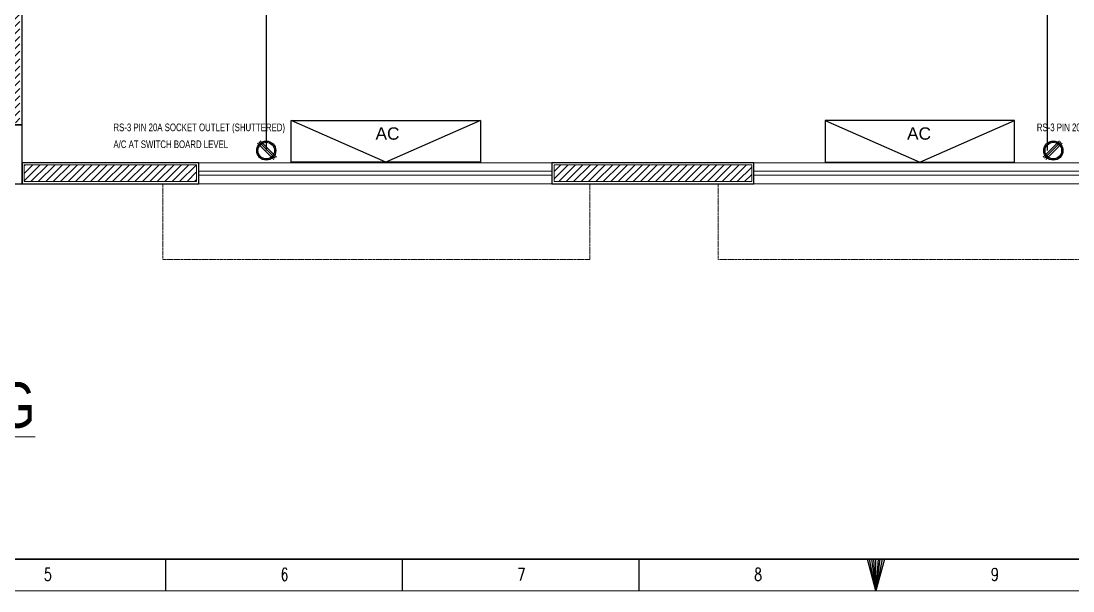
# Model space of a CAD drawing. Header units: inches. Extents: x 255 to 1155, y -3 to 634.
# Drawn here: x 501.6 to 751.8, y -3.2 to 132.3 of the extents above; entities that cross this region are included whole.
import ezdxf

# ---------------------------------------------------------------- set-up
doc = ezdxf.new("R2010")
doc.units = ezdxf.units.IN
doc.header["$MEASUREMENT"] = 0
doc.linetypes.add('DASH', pattern=[0.35, 0.25, -0.1])
for name, color, linetype in [('Cables', 7, 'Continuous'), ('COLLUM', 1, 'Continuous'), ('HVAC', 44, 'Continuous'), ('Sockets', 7, 'Continuous'), ('wall 05', 252, 'Continuous')]:
    doc.layers.add(name, color=color, linetype=linetype)
for name, color, linetype, lineweight in [('Glass', 5, 'Continuous', 9), ('HACTH', 8, 'Continuous', 9), ('Plaster Line', 252, 'Continuous', 15), ('Sunshed', 5, 'Continuous', 15), ('Text', 252, 'Continuous', 15), ('WINDOW', 140, 'Continuous', 9)]:
    doc.layers.add(name, color=color, linetype=linetype, lineweight=lineweight)
doc.styles.get("Standard").update_dxf_attribs({"font": 'arial.ttf'})
doc.styles.add('Swiss721', font='swisscl.ttf')
doc.styles.add('TEG BORDER', font='txt_qlt.shx', dxfattribs={"width": 0.7, "bigfont": 'hztxt.shx'})
pattern_1 = [(45, (-410151.2946, -241873.7291), (-0.8838834765, 0.8838834765), [])]

# ---------------------------------------------------------------- blocks, each defined once
blk = doc.blocks.new('252 BORDER A2')
at = {"linetype": 'Continuous'}
blk.add_line((5, 5), (489, 5), dxfattribs=at)
for p, q in [((185.63, 0), (185.63, 5)), ((222.75, 0), (222.75, 5)), ((259.88, 0), (259.88, 5)), ((297, 0), (297, 5))]:
    blk.add_line(p, q)
at = {"color": 5, "lineweight": 15}
blk.add_lwpolyline([(0, 420), (594, 420), (594, 0), (0, 0)], close=True, dxfattribs=at)
blk.add_lwpolyline([(5, 415), (589, 415), (589, 5), (5, 5)], close=True)
blk.add_lwpolyline([(297, 0), (295.66, 5), (298.34, 5), (297, 0), (296, 5), (296.33, 5), (297, 0), (296.67, 5), (297.33, 5), (297, 0), (297.67, 5), (298, 5), (297, 0)])
at = {"char_height": 2, "width": 2, "attachment_point": 7, "style": 'TEG BORDER'}
for s, insert in [('5', (166.55, 1.59)), ('6', (203.67, 1.59)), ('7', (240.8, 1.59)), ('8', (277.92, 1.59)), ('9', (315.05, 1.59))]:
    blk.add_mtext(s, dxfattribs=dict(at, insert=insert))
blk = doc.blocks.new('tr')
at = {"layer": 'Plaster Line'}
for p, q in [((143968.45, 171283.63), (143927.45, 171283.63)), ((143927.45, 171283.63), (143927.45, 171279.63)), ((143968.45, 171279.63), (143968.45, 171283.63)), ((144100.45, 171283.63), (144053.45, 171283.63)), ((144053.45, 171283.63), (144053.45, 171279.63)), ((144100.45, 171279.63), (144100.45, 171283.63)), ((143927.45, 171279.63), (143968.45, 171279.63)), ((144053.45, 171279.63), (144100.45, 171279.63))]:
    blk.add_line(p, q, dxfattribs=at)
blk = doc.blocks.new('qm')
at = {"layer": 'wall 05'}
for p, q in [((143968.95, 171284.13), (143926.95, 171284.13)), ((143926.95, 171284.13), (143926.95, 171279.13)), ((143968.95, 171279.13), (143968.95, 171284.13)), ((144100.95, 171284.13), (144052.95, 171284.13)), ((144052.95, 171284.13), (144052.95, 171279.13)), ((144100.95, 171279.13), (144100.95, 171284.13)), ((143926.95, 171279.13), (143968.95, 171279.13)), ((144052.95, 171279.13), (144100.95, 171279.13))]:
    blk.add_line(p, q, dxfattribs=at)

msp = doc.modelspace()

# ---------------------------------------------------------------- hatches: boundary and pattern name
at = {"layer": 'HACTH'}
h = msp.add_hatch(dxfattribs=at)
h.set_pattern_fill('ANSI31', color=256, scale=10, style=0)
h.set_pattern_definition(pattern_1)
h.paths.add_polyline_path([(628.39, 98.15), (628.39, 94.15), (675.39, 94.15), (675.39, 98.15)])
h.paths.add_polyline_path([(801.39, 94.15), (801.39, 98.15), (760.39, 98.15), (760.39, 94.15)])
h.paths.add_polyline_path([(816.39, 98.15), (816.39, 94.15), (838.43, 94.15), (838.43, 98.15)])
h.paths.add_polyline_path([(935.39, 94.15), (935.39, 98.15), (911.43, 98.15), (911.43, 94.15)])
h.paths.add_polyline_path([(943.39, 106.15), (947.39, 106.15), (947.39, 134.15), (943.39, 134.15)])
h.paths.add_polyline_path([(947.39, 218.15), (943.39, 218.15), (943.39, 207.15), (947.39, 207.15)])
h.paths.add_polyline_path([(943.39, 231.15), (947.39, 231.15), (947.39, 321.15), (943.39, 321.15)])
h.paths.add_polyline_path([(802.39, 183.15), (806.39, 183.15), (806.39, 284.15), (870.39, 284.15), (870.39, 288.15), (806.39, 288.15), (806.39, 333.15), (802.39, 333.15)])
h = msp.add_hatch(dxfattribs=at)
h.set_pattern_fill('ANSI31', color=256, scale=10, style=0)
h.set_pattern_definition(pattern_1)
h.paths.add_polyline_path([(312.39, 221.65), (316.39, 221.65), (316.39, 294.65), (312.39, 294.65)])
h.paths.add_polyline_path([(312.39, 106.15), (316.39, 106.15), (316.39, 148.65), (312.39, 148.65)])
h.paths.add_polyline_path([(324.39, 98.15), (324.39, 94.15), (370.39, 94.15), (370.39, 98.15)])
h.paths.add_polyline_path([(443.39, 98.15), (443.39, 94.15), (487.39, 94.15), (487.39, 98.15)])
h.paths.add_polyline_path([(502.39, 98.15), (502.39, 94.15), (543.39, 94.15), (543.39, 98.15)])
h.paths.add_polyline_path([(497.39, 108.15), (501.39, 108.15), (501.39, 166.65), (497.39, 166.65)])
h.paths.add_polyline_path([(497.39, 239.65), (501.39, 239.65), (501.39, 288.15), (497.39, 288.15)])

# ---------------------------------------------------------------- linework, layer by layer
at = {"layer": 'Cables', "color": 4}
for p, q in [((559.95, 159.55), (559.95, 101.52)), ((745.67, 159.96), (745.67, 101.52))]:
    msp.add_line(p, q, dxfattribs=at)
at = {"layer": 'COLLUM'}
msp.add_lwpolyline([(487.89, 93.65), (501.89, 93.65), (501.89, 107.65), (487.89, 107.65)], close=True, dxfattribs=at)
at = {"layer": 'Glass', "ltscale": 10}
for points in [[(543.89, 96.65), (627.89, 96.65)], [(543.89, 95.65), (627.89, 95.65)], [(675.89, 96.65), (759.89, 96.65)], [(675.89, 95.65), (759.89, 95.65)]]:
    msp.add_lwpolyline(points, dxfattribs=at)
at = {"layer": 'HVAC'}
for p, q in [((588.39, 98.78), (565.88, 108.71)), ((610.9, 108.71), (588.39, 98.78)), ((692.88, 108.71), (715.39, 98.78)), ((715.39, 98.78), (737.9, 108.71))]:
    msp.add_line(p, q, dxfattribs=at)
for points in [[(565.88, 108.71), (610.9, 108.71), (610.9, 98.78), (565.88, 98.78)], [(737.9, 108.71), (692.88, 108.71), (692.88, 98.78), (737.9, 98.78)]]:
    msp.add_lwpolyline(points, close=True, dxfattribs=at)
at = {"layer": 'Sockets', "color": 3}
for p, q in [((557.88, 103.32), (561.76, 99.44)), ((558.2, 103.6), (562.07, 99.72)), ((558.51, 103.88), (562.39, 100)), ((748.54, 103.88), (744.67, 100)), ((748.86, 103.6), (744.98, 99.72)), ((749.17, 103.32), (745.29, 99.44))]:
    msp.add_line(p, q, dxfattribs=at)
for centre, radius in [((559.95, 101.52), 2.27), ((559.95, 101.52), 1.98), ((747.1, 101.52), 2.27), ((747.1, 101.52), 1.98)]:
    msp.add_circle(centre, radius, dxfattribs=at)
at = {"layer": 'Sunshed', "linetype": 'DASH'}
for points in [[(627.89, 93.65), (636.89, 93.65), (636.89, 75.65), (535.39, 75.65), (535.39, 75.65), (535.39, 93.65), (543.89, 93.65)], [(759.89, 93.65), (768.89, 93.65), (768.89, 75.65), (667.39, 75.65), (667.39, 75.65), (667.39, 93.65), (675.89, 93.65)]]:
    msp.add_lwpolyline(points, dxfattribs=at)
at = {"layer": 'wall 05'}
msp.add_lwpolyline([(501.89, 167.65), (496.89, 167.65), (496.89, 107.65), (501.89, 107.65)], close=True, dxfattribs=at)
at = {"layer": 'WINDOW', "linetype": 'Continuous', "ltscale": 10}
for points in [[(543.89, 98.65), (627.89, 98.65)], [(675.89, 98.65), (759.89, 98.65)], [(543.89, 93.65), (627.89, 93.65)], [(675.89, 93.65), (759.89, 93.65)]]:
    msp.add_lwpolyline(points, dxfattribs=at)

# ---------------------------------------------------------------- block references
at = {"xscale": 1.5163271442, "yscale": 1.5163271442, "zscale": 1.5163271442}
msp.add_blockref('252 BORDER A2', (254.56, -3.19), dxfattribs=at)
at = {"layer": 'HACTH'}
for name in ['qm', 'tr']:
    msp.add_blockref(name, (-143425.06, -171185.48), dxfattribs=at)

# ---------------------------------------------------------------- texts
at = {"layer": 'HVAC'}
for p in [(585.93, 104.12), (712.32, 104.12)]:
    msp.add_text('AC', height=2.935, dxfattribs=at).set_placement(p)
at = {"layer": 'Sockets', "color": 3, "style": 'Swiss721'}
for s, p in [('RS-3 PIN 20A SOCKET OUTLET (SHUTTERED)', (523.61, 106.14)), ('RS-3 PIN 20A SOCKET OUTLET (SHUTTERED)', (743.17, 106.14)), ('A/C AT SWITCH BOARD LEVEL', (523.61, 102.13))]:
    msp.add_text(s, height=1.8137, dxfattribs=at).set_placement(p)
at = {"layer": 'Text', "insert": (335.05, 46.37), "char_height": 10.7333, "width": 176.7295, "attachment_point": 1, "style": 'Swiss721'}
msp.add_mtext('{\\LPLAN OF OPERATION BUILDING\\H0.4658x;\\l  \\P2000 Sqft}', dxfattribs=at)

doc.saveas('drawing.dxf')
